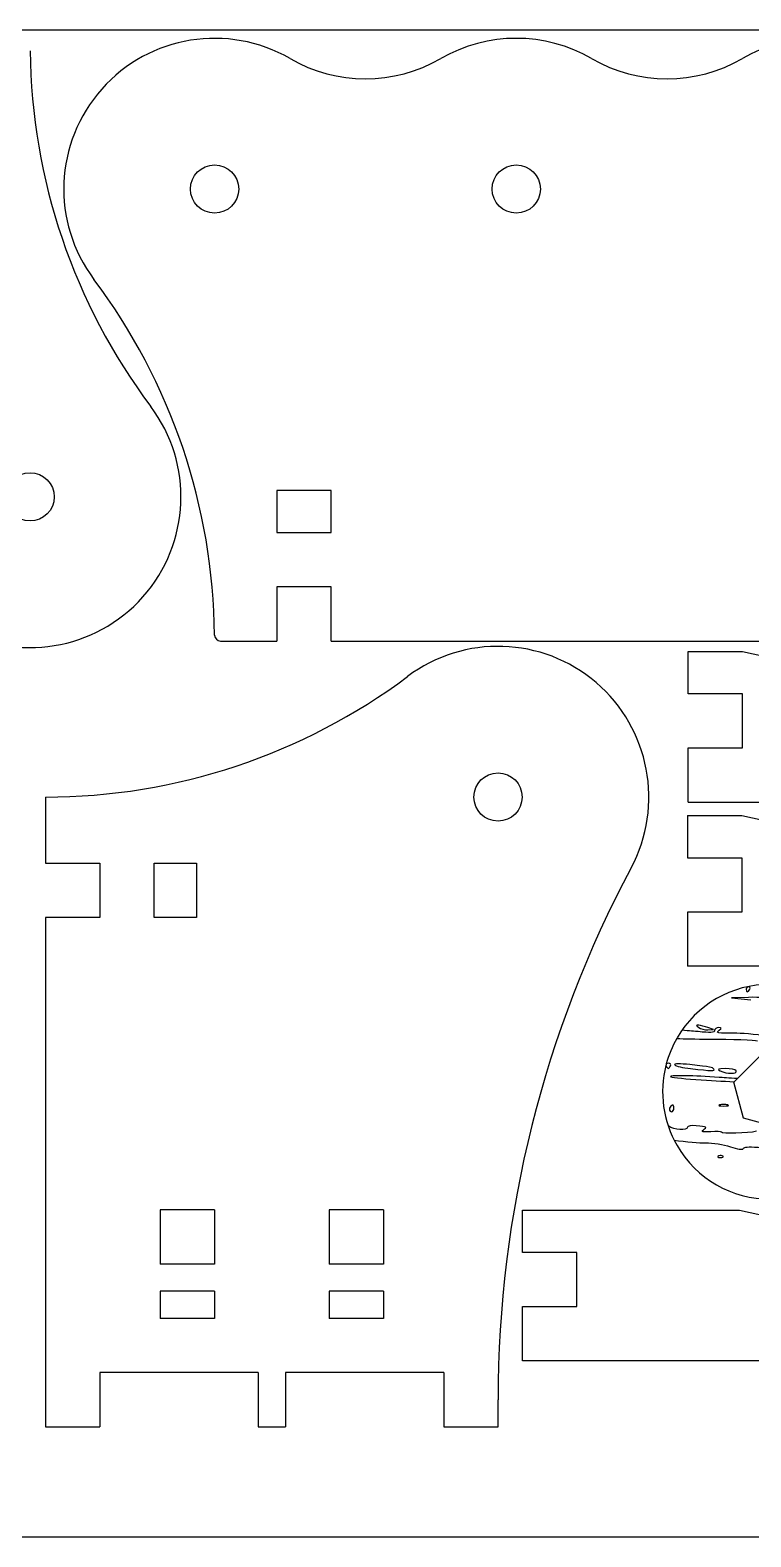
# Model space of a CAD drawing. Header units: millimetres. Extents: x -315 to 265, y -11 to 299.
# Drawn here: x -92.4 to 27.1, y -10.5 to 239.5 of the extents above; entities that cross this region are included whole.
import ezdxf

# ---------------------------------------------------------------- set-up
doc = ezdxf.new("R2010")
doc.units = ezdxf.units.MM

msp = doc.modelspace()

# ---------------------------------------------------------------- linework, layer by layer
at = {"color": 7, "linetype": 'Continuous'}
for p, q in [((84.6, 239.45), (-175.4, 239.45)), ((-315.4, -10.55), (264.6, -10.55))]:
    msp.add_line(p, q, dxfattribs=at)
at = {"color": 7, "linetype": 'Continuous', "lineweight": 25}
for p, q in [((-42.5, 163.09), (-51.5, 163.09)), ((-51.5, 163.09), (-51.5, 156.09)), ((-42.5, 156.09), (-42.5, 163.09)), ((-51.5, 156.09), (-42.5, 156.09)), ((-42.5, 147.09), (-51.5, 147.09)), ((-51.5, 147.09), (-51.5, 138.09)), ((-42.5, 138.09), (-42.5, 147.09)), ((-60.8, 138.09), (-51.5, 138.09)), ((-42.5, 138.09), (83.35, 138.09)), ((16.72, 129.35), (16.72, 136.35)), ((16.72, 136.35), (25.72, 136.35)), ((25.72, 129.35), (16.72, 129.35)), ((25.72, 120.35), (25.72, 129.35)), ((16.72, 111.35), (16.72, 120.35)), ((16.72, 120.35), (25.72, 120.35)), ((-89.82, 112.21), (-89.82, 101.22)), ((16.72, 111.35), (262.72, 111.35)), ((16.6, 109.13), (25.6, 109.13)), ((16.6, 109.13), (16.6, 102.13)), ((-89.82, 101.22), (-80.82, 101.22)), ((-80.82, 101.22), (-80.82, 92.22)), ((-71.82, 92.22), (-71.82, 101.22)), ((-71.82, 101.22), (-64.82, 101.22)), ((-64.82, 101.22), (-64.82, 92.22)), ((16.6, 102.13), (25.6, 102.13)), ((25.6, 102.13), (25.6, 93.13)), ((25.6, 93.13), (16.6, 93.13)), ((16.6, 93.13), (16.6, 84.13)), ((-89.82, 92.22), (-89.82, 7.71)), ((-80.82, 92.22), (-89.82, 92.22)), ((-64.82, 92.22), (-71.82, 92.22)), ((262.6, 84.13), (16.6, 84.13)), ((26.71, 78.97), (23.9, 78.91)), ((23.9, 78.91), (27.09, 78.57)), ((20.9, 73.62), (19.97, 73.96)), ((19.97, 73.58), (20.9, 73.62)), ((14.85, 72.22), (14.8, 72.14)), ((24.28, 64.92), (28.7, 69.34)), ((25.89, 58.9), (24.28, 64.92)), ((31.93, 57.29), (25.89, 58.9)), ((-61.82, 43.71), (-70.82, 43.71)), ((-70.82, 43.71), (-70.82, 34.71)), ((-61.82, 43.71), (-61.82, 34.71)), ((-33.82, 43.71), (-42.82, 43.71)), ((-42.82, 43.71), (-42.82, 34.71)), ((-33.82, 43.71), (-33.82, 34.71)), ((-10.77, 36.65), (-10.77, 43.65)), ((-10.77, 43.65), (25.23, 43.65)), ((-1.77, 36.65), (-10.77, 36.65)), ((-1.77, 27.65), (-1.77, 36.65)), ((-61.82, 34.71), (-70.82, 34.71)), ((-33.82, 34.71), (-42.82, 34.71)), ((-61.82, 30.21), (-70.82, 30.21)), ((-70.82, 30.21), (-70.82, 25.71)), ((-61.82, 30.21), (-61.82, 25.71)), ((-33.82, 30.21), (-42.82, 30.21)), ((-42.82, 30.21), (-42.82, 25.71)), ((-33.82, 30.21), (-33.82, 25.71)), ((-10.77, 27.65), (-1.77, 27.65)), ((-10.77, 18.65), (-10.77, 27.65)), ((-61.82, 25.71), (-70.82, 25.71)), ((-33.82, 25.71), (-42.82, 25.71)), ((262.23, 18.65), (-10.77, 18.65)), ((-54.57, 16.71), (-80.82, 16.71)), ((-80.82, 16.71), (-80.82, 7.71)), ((-54.57, 16.71), (-54.57, 7.71)), ((-50.07, 16.71), (-50.07, 7.71)), ((-23.82, 16.71), (-50.07, 16.71)), ((-23.82, 16.71), (-23.82, 7.71)), ((-14.82, 7.71), (-14.82, 12.21)), ((-89.82, 7.71), (-80.82, 7.71)), ((-54.57, 7.71), (-50.07, 7.71)), ((-23.82, 7.71), (-14.82, 7.71))]:
    msp.add_line(p, q, dxfattribs=at)
for centre in [(-61.8, 213.09), (-11.8, 213.09), (-92.38, 162.01), (-14.82, 112.21)]:
    msp.add_circle(centre, 4, dxfattribs=at)
for centre, radius, start, end in [((-61.8, 213.09), 25, 60, 216.8699), ((-11.8, 213.09), 25, 60, 120), ((38.2, 213.09), 25, 61.9275, 120), ((7.62, 237.01), 100, 180.5673, 216.8699), ((-36.8, 256.39), 25, 240, 300), ((13.2, 256.39), 25, 240, 300), ((-161.8, 138.09), 100, 0.5673, 36.8699), ((-92.38, 162.01), 25, 240, 36.8699), ((-60.8, 139.09), 1, 180.5673, 270), ((-14.82, 112.21), 25, 331.9275, 126.8699), ((139.72, 649.94), 526.09, 257.4851, 282.5149), ((-89.82, 212.21), 100, 270, 306.8699), ((139.6, 622.72), 526.09, 257.4851, 282.5149), ((172.68, 12.21), 187.5, 151.9275, 180), ((30.31, 63.28), 17.86, 89.976, 149.9443), ((30.26, 63.31), 17.8, 150.2624, 164.9836), ((30.26, 63.31), 17.8, 165.7967, 210.0493), ((30.26, 63.31), 17.8, 164.9836, 165.7967), ((30.31, 63.34), 17.86, 210.0586, 270.0203), ((139.23, 557.24), 526.09, 257.4851, 282.5149)]:
    msp.add_arc(centre, radius, start, end, dxfattribs=at)
for points in [[(26.73, 80.73), (26.52, 80.73), (26.34, 80.54), (26.34, 80.31)], [(26.34, 80.31), (26.34, 80.07), (26.41, 79.88), (26.5, 79.88)], [(26.5, 79.88), (26.59, 79.88), (26.77, 80.07), (26.9, 80.31)], [(26.9, 80.31), (27.03, 80.54), (26.95, 80.73), (26.73, 80.73)], [(32.73, 78.61), (30.97, 78.84), (28.26, 79), (26.71, 78.97)], [(18.37, 73.28), (17.84, 73.34), (16.85, 73.42), (15.67, 73.5)], [(18.47, 74.33), (17.97, 74.36), (17.97, 74.32), (18.47, 73.96)], [(21.09, 73.47), (21.09, 73.12), (20.31, 73.07), (18.37, 73.28)], [(19.97, 73.96), (19.45, 74.14), (18.78, 74.31), (18.47, 74.33)], [(18.47, 73.96), (18.78, 73.73), (19.45, 73.56), (19.97, 73.58)], [(21.75, 73.95), (21.39, 73.95), (21.09, 73.74), (21.09, 73.47)], [(22.22, 73.05), (21.47, 73.11), (21.39, 73.2), (21.84, 73.53)], [(21.84, 73.53), (22.32, 73.88), (22.31, 73.94), (21.75, 73.95)], [(24.09, 73.04), (23.57, 73.01), (22.73, 73.02), (22.22, 73.05)], [(29.15, 72.68), (26.88, 72.9), (24.6, 73.06), (24.09, 73.04)], [(14.8, 72.14), (16.09, 72.08), (17.98, 72.05), (20.1, 72.05)], [(20.1, 72.05), (24.04, 72.05), (27.7, 71.92), (28.21, 71.76)], [(13, 67.68), (13.01, 67.65), (13.02, 67.63), (13.03, 67.6)], [(13.03, 67.6), (13.16, 67.37), (13.33, 67.18), (13.41, 67.18)], [(13.41, 68.03), (13.26, 68.03), (13.14, 67.99), (13.07, 67.92)], [(13.78, 67.6), (13.91, 67.84), (13.74, 68.03), (13.41, 68.03)], [(13.41, 67.18), (13.49, 67.18), (13.66, 67.37), (13.78, 67.6)], [(15.06, 67.93), (14.61, 67.92), (14.38, 67.86), (14.47, 67.76)], [(14.47, 67.76), (14.64, 67.56), (15.82, 67.28), (17.09, 67.14)], [(16.97, 67.81), (16.18, 67.9), (15.51, 67.94), (15.06, 67.93)], [(20.96, 67.05), (20.65, 67.4), (20.61, 67.4), (16.97, 67.81)], [(13.79, 65.85), (13.68, 65.72), (15.57, 65.49), (17.99, 65.34)], [(16.29, 65.96), (14.83, 65.99), (13.89, 65.95), (13.79, 65.85)], [(21.84, 65.69), (19.71, 65.84), (17.74, 65.93), (16.29, 65.96)], [(17.09, 67.14), (20.67, 66.75), (21.24, 66.73), (20.96, 67.05)], [(17.99, 65.34), (20.39, 65.2), (22.48, 65.06), (24.3, 64.95)], [(22.85, 67.15), (21.63, 67.13), (21.45, 67.04), (22.03, 66.76)], [(24.84, 65.49), (23.53, 65.57), (22.39, 65.65), (21.84, 65.69)], [(22.03, 66.76), (23.09, 66.24), (24.93, 66.24), (24.65, 66.76)], [(24.65, 66.76), (24.52, 66.99), (23.71, 67.17), (22.85, 67.15)], [(13.97, 61.04), (13.76, 60.9), (13.6, 60.6), (13.6, 60.38)], [(13.6, 60.38), (13.6, 60.16), (13.76, 59.98), (13.97, 59.98)], [(14.12, 61.09), (14.07, 61.09), (14.02, 61.08), (13.97, 61.04)], [(13.97, 59.98), (14.18, 59.98), (14.35, 60.28), (14.35, 60.64)], [(14.35, 60.64), (14.35, 60.91), (14.25, 61.08), (14.12, 61.09)], [(21.93, 61.12), (21.57, 61.01), (21.87, 60.93), (22.59, 60.93)], [(22.59, 61.2), (22.35, 61.2), (22.11, 61.17), (21.93, 61.12)], [(23.25, 61.12), (23.07, 61.17), (22.83, 61.2), (22.59, 61.2)], [(22.59, 60.93), (23.31, 60.93), (23.61, 61.01), (23.25, 61.12)], [(13.5, 57.61), (13.46, 57.65), (13.41, 57.68), (13.36, 57.71)], [(16.59, 57.42), (16.59, 56.82), (14.25, 56.96), (13.5, 57.61)], [(18, 57.67), (17.23, 57.75), (16.59, 57.64), (16.59, 57.42)], [(19.22, 56.99), (19.86, 57.49), (19.88, 57.48), (18, 57.67)], [(14.36, 55.3), (16.36, 54.98), (18.59, 54.77), (19.59, 54.82)], [(20.44, 56.68), (19.12, 56.58), (18.8, 56.66), (19.22, 56.99)], [(22.22, 56.6), (22.22, 56.72), (21.41, 56.75), (20.44, 56.68)], [(28.02, 56.74), (26.68, 56.4), (22.22, 56.29), (22.22, 56.6)], [(19.59, 54.82), (20.73, 54.87), (22.57, 54.58), (23.69, 54.19)], [(21.77, 52.65), (21.47, 52.51), (21.56, 52.41), (22, 52.39)], [(22.18, 52.73), (22.05, 52.74), (21.91, 52.71), (21.77, 52.65)], [(22, 52.39), (22.39, 52.38), (22.61, 52.48), (22.49, 52.62)], [(22.49, 52.62), (22.43, 52.69), (22.31, 52.73), (22.18, 52.73)], [(23.69, 54.19), (24.85, 53.78), (25.78, 53.64), (25.84, 53.87)], [(25.84, 53.87), (25.98, 54.32), (27.22, 54.27), (36.27, 53.47)]]:
    msp.add_open_spline(points, degree=3, dxfattribs=at)

doc.saveas('drawing.dxf')
